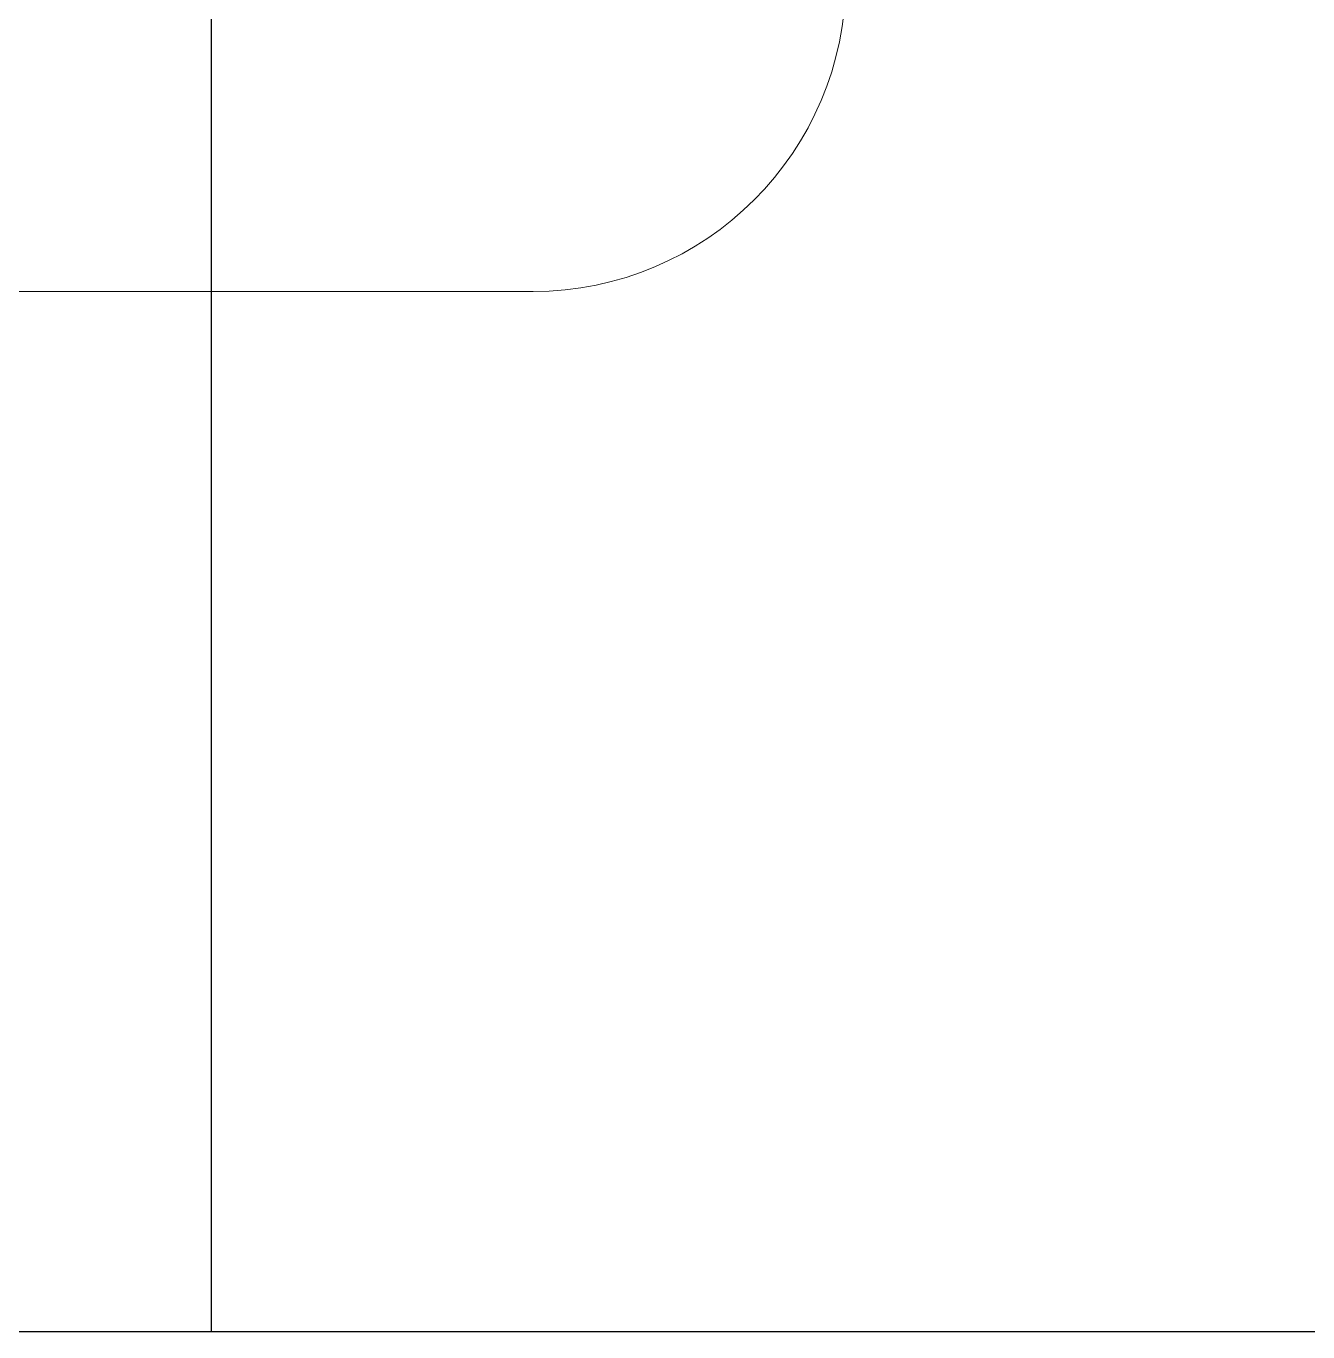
# Model space of a CAD drawing. Extents: x -178977 to 231842, y -29287 to 19916.
# Drawn here: x 11985.1 to 12063.3, y -810 to -730.3 of the extents above; entities that cross this region are included whole.
import ezdxf

# ---------------------------------------------------------------- set-up
doc = ezdxf.new("R2010")
doc.units = 0
doc.header["$LTSCALE"] = 0.25
doc.linetypes.add('DASHDOT', pattern=[25.4, 12.7, -6.35, 0, -6.35])
doc.layers.add('01-First Floor-FUR$0$FALSE CEILING', color=251, linetype='Continuous')
doc.layers.add('01-First Floor-FUR$0$TME-NON MEDICAL FURNITURE', color=242, linetype='Continuous')
for name, color, linetype, lineweight in [('01-First Floor-FUR$0$LOADING', 253, 'Continuous', 5), ('01-First Floor-FUR$0$Walls', 251, 'Continuous', 5), ('E-LITE-CLNG-CNDT', 6, 'DASHDOT', 35)]:
    doc.layers.add(name, color=color, linetype=linetype, lineweight=lineweight)

# ---------------------------------------------------------------- blocks, each defined once
blk = doc.blocks.new('01-First Floor-FUR$0$GF21008-P')
at = {"layer": '01-First Floor-FUR$0$LOADING'}
blk.add_line((-0.770879, 0), (0.790622, 0), dxfattribs=at)
blk.add_arc((0.790622, -0.019078), 0.019078, 0, 90, dxfattribs=at)
blk = doc.blocks.new('01-First Floor-FUR')
at = {"layer": '01-First Floor-FUR$0$FALSE CEILING', "linetype": 'Continuous'}
blk.add_line((11996.436, -810), (11996.436, 3760), dxfattribs=at)
at = {"layer": '01-First Floor-FUR$0$FALSE CEILING'}
blk.add_lwpolyline([(9507.858, -810), (8396.436, 301.421), (8396.436, 3760), (13106, 3760), (13106, -810), (9507.858, -810)], dxfattribs=at)
at = {"layer": '01-First Floor-FUR$0$Walls'}
blk.add_line((13106, -810), (9507.858, -810), dxfattribs=at)
at = {"layer": '01-First Floor-FUR$0$TME-NON MEDICAL FURNITURE', "xscale": -1000, "yscale": 1000, "zscale": 1000, "rotation": 180}
blk.add_blockref('01-First Floor-FUR$0$GF21008-P', (11225.437, -746.533, -0.104), dxfattribs=at)

msp = doc.modelspace()

# ---------------------------------------------------------------- block references
at = {"layer": 'E-LITE-CLNG-CNDT'}
msp.add_blockref('01-First Floor-FUR', (0, 0), dxfattribs=at)

doc.saveas('drawing.dxf')
